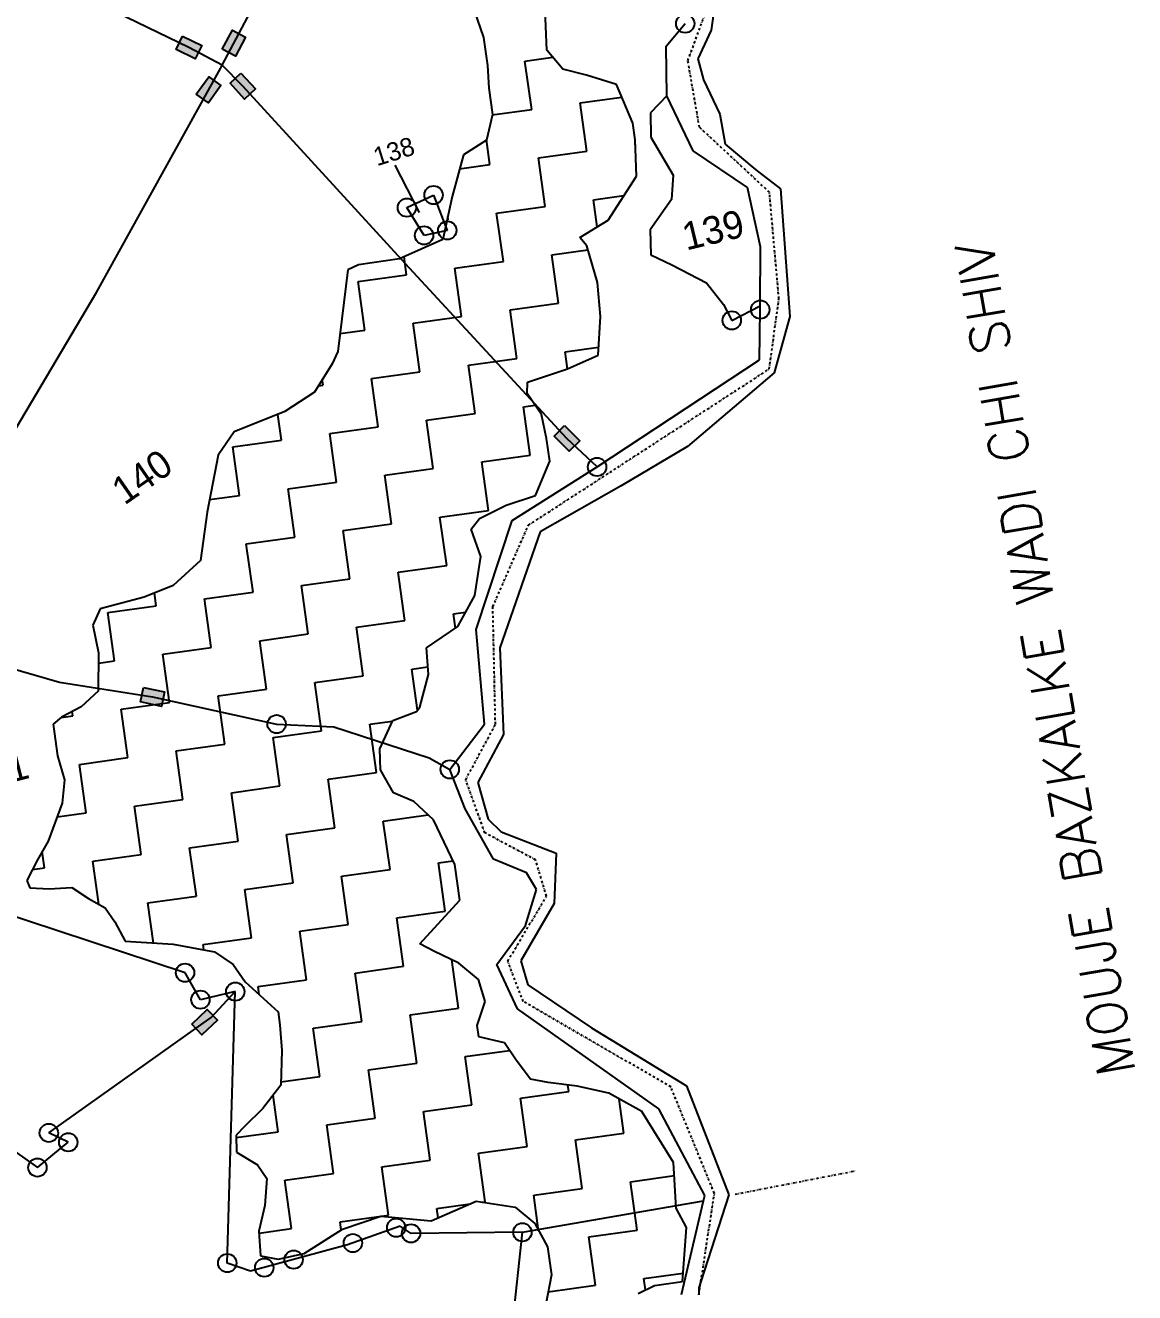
# Model space of a CAD drawing. Header units: metres. Extents: x 319402 to 322645, y 1847838 to 1853811.
# Drawn here: x 321147 to 321890, y 1849283 to 1850131 of the extents above; entities that cross this region are included whole.
import ezdxf

# ---------------------------------------------------------------- set-up
doc = ezdxf.new("R2010")
doc.units = ezdxf.units.M
doc.header["$LTSCALE"] = 0.3
doc.linetypes.add('DASHDOT', pattern=[1, 0.5, -0.25, 0, -0.25])
doc.linetypes.add('DIVIDE', pattern=[1.25, 0.5, -0.25, 0, -0.25, 0, -0.25])
for name, color, linetype in [('POLY_HATCH', 12, 'Continuous'), ('POLY_PARCEL', 6, 'Continuous'), ('POLY_WATER', 4, 'Continuous'), ('TEXT_MAPOUT', 7, 'Continuous'), ('TEXT_PARCEL', 7, 'Continuous'), ('V_BOUND_STREAM_LINE', 7, 'DASHDOT'), ('V_DIVIDE_LINE', 7, 'DIVIDE')]:
    doc.layers.add(name, color=color, linetype=linetype)
doc.styles.get("Standard").update_dxf_attribs({"font": 'simplex.shx'})
doc.styles.add('TEXT_MAP', font='')
doc.styles.get('TEXT_MAP').set_extended_font_data('Kruti Dev 050')
doc.dimstyles.get("Standard").update_dxf_attribs({"dimtxt": 0.18, "dimasz": 0.18, "dimexe": 0.18, "dimexo": 0.0625, "dimgap": 0.09, "dimtad": 0, "dimtih": 1, "dimtoh": 1, "dimdec": 4, "dimzin": 0, "dimdsep": 46, "dimtxsty": 'Standard', "dimcen": 0.09, "dimadec": 0, "dimazin": 0, "dimtfac": 1, "dimtdec": 4, "dimtofl": 0, "dimtmove": 0, "dimatfit": 3, "dimfxl": 1, "dimtolj": 1, "dimtzin": 0, "dimarcsym": 0})

msp = doc.modelspace()

# ---------------------------------------------------------------- hatches: boundary and pattern name
for points in [[(321261.13, 1850109.02), (321265.54, 1850117.91), (321252.69, 1850124.28), (321248.28, 1850115.39)], [(321294.74, 1850123.58), (321285.99, 1850128.25), (321279.24, 1850115.59), (321288, 1850110.93)], [(321294.11, 1850082.2), (321301.43, 1850088.9), (321291.74, 1850099.47), (321284.42, 1850092.77)], [(321278.29, 1850091.34), (321270.23, 1850097.12), (321261.87, 1850085.46), (321269.93, 1850079.68)], [(321511.44, 1849846.44), (321518.49, 1849853.42), (321508.4, 1849863.61), (321501.35, 1849856.63)], [(321238.48, 1849675.7), (321240.61, 1849685.39), (321226.6, 1849688.46), (321224.47, 1849678.77)], [(321276.05, 1849465.81), (321269.2, 1849472.98), (321258.82, 1849463.08), (321265.67, 1849455.91)]]:
    msp.add_hatch(color=256).paths.add_polyline_path(points)

# ---------------------------------------------------------------- linework, layer by layer
for points in [[(321252.69, 1850124.28), (321265.54, 1850117.91), (321261.13, 1850109.02), (321248.28, 1850115.39)], [(321279.24, 1850115.59), (321285.99, 1850128.25), (321294.74, 1850123.58), (321288, 1850110.93)], [(321291.74, 1850099.47), (321301.43, 1850088.9), (321294.11, 1850082.2), (321284.42, 1850092.77)], [(321261.87, 1850085.46), (321270.23, 1850097.12), (321278.29, 1850091.34), (321269.93, 1850079.68)], [(321508.4, 1849863.61), (321518.49, 1849853.42), (321511.44, 1849846.44), (321501.35, 1849856.63)], [(321226.6, 1849688.46), (321240.61, 1849685.39), (321238.48, 1849675.7), (321224.47, 1849678.77)], [(321258.82, 1849463.08), (321269.2, 1849472.98), (321276.05, 1849465.81), (321265.67, 1849455.91)]]:
    msp.add_lwpolyline(points, close=True)
for centre in [(321589.11, 1850132.67), (321420.67, 1850017.93), (321402.82, 1850009.52), (321414.31, 1849990.92), (321429.89, 1849994.27), (321639.38, 1849941.3), (321620.3, 1849934.07), (321530.14, 1849835.99), (321315.63, 1849663.85), (321431.53, 1849633.58), (321254.31, 1849497.5), (321287.97, 1849484.86), (321264.65, 1849479.47), (321163.15, 1849390.34), (321176.19, 1849384.04), (321155.54, 1849367.14), (321395.66, 1849326.87), (321405.61, 1849323.09), (321480.12, 1849323.83), (321366.65, 1849316.55), (321282.58, 1849303.21), (321327.01, 1849305.52), (321307.36, 1849300.2)]:
    msp.add_circle(centre, 6.14)
at = {"layer": 'POLY_HATCH'}
for p, q in [((321445.7, 1850147.79), (321454.18, 1850123.42)), ((321496.43, 1850114.85), (321495.3, 1850141.51)), ((321454.18, 1850123.42), (321456.78, 1850104.62)), ((321507.12, 1850102.27), (321496.43, 1850114.85)), ((321456.78, 1850104.62), (321457.61, 1850089.4)), ((321523.04, 1850098.09), (321507.12, 1850102.27)), ((321543.07, 1850091.92), (321523.04, 1850098.09)), ((321457.61, 1850089.4), (321460.03, 1850071.86)), ((321554.1, 1850066.05), (321543.07, 1850091.92)), ((321460.03, 1850071.86), (321456.01, 1850054.7)), ((321555.66, 1850054.77), (321554.1, 1850066.05)), ((321456.01, 1850054.7), (321440.75, 1850044.92)), ((321556.44, 1850030.61), (321555.66, 1850054.77)), ((321440.75, 1850044.92), (321433.1, 1850017.04)), ((321537.5, 1850001.17), (321556.44, 1850030.61)), ((321433.1, 1850017.04), (321426.88, 1849988.09)), ((321518.65, 1849989.62), (321537.5, 1850001.17)), ((321426.88, 1849988.09), (321397.98, 1849975.15)), ((321523.28, 1849983.87), (321518.65, 1849989.62)), ((321530.51, 1849959.33), (321523.28, 1849983.87)), ((321370.39, 1849971.33), (321363.21, 1849967.79)), ((321397.98, 1849975.15), (321370.39, 1849971.33)), ((321363.21, 1849967.79), (321356.69, 1849913.24)), ((321532.37, 1849936.6), (321530.51, 1849959.33)), ((321530.82, 1849910.84), (321532.37, 1849936.6)), ((321356.69, 1849913.24), (321352.71, 1849905.03)), ((321510.36, 1849901.62), (321530.82, 1849910.84)), ((321352.71, 1849905.03), (321341.03, 1849886.03)), ((321483.46, 1849892.79), (321510.36, 1849901.62)), ((321341.03, 1849886.03), (321321.09, 1849873.05)), ((321483.25, 1849885.1), (321483.46, 1849892.79)), ((321492.85, 1849871.1), (321483.25, 1849885.1)), ((321321.09, 1849873.05), (321287.19, 1849859.42)), ((321496.36, 1849854.98), (321492.85, 1849871.1)), ((321287.19, 1849859.42), (321276.55, 1849843.9)), ((321498.44, 1849839.94), (321496.36, 1849854.98)), ((321276.55, 1849843.9), (321269.03, 1849805.82)), ((321488.84, 1849816.9), (321498.44, 1849839.94)), ((321451.34, 1849801.5), (321469.29, 1849810.37)), ((321469.29, 1849810.37), (321488.84, 1849816.9)), ((321269.03, 1849805.82), (321264.58, 1849773.28)), ((321445.94, 1849794.37), (321451.34, 1849801.5)), ((321452.3, 1849776.09), (321445.94, 1849794.37)), ((321448.24, 1849749.98), (321452.3, 1849776.09)), ((321264.58, 1849773.28), (321246.42, 1849756.72)), ((321246.42, 1849756.72), (321227.04, 1849748.93)), ((321437.04, 1849729.28), (321448.24, 1849749.98)), ((321227.04, 1849748.93), (321197.46, 1849741)), ((321197.46, 1849741), (321192.57, 1849730.11)), ((321192.57, 1849730.11), (321196.43, 1849711.49)), ((321416.02, 1849714.87), (321437.04, 1849729.28)), ((321196.43, 1849711.49), (321196.13, 1849685.9)), ((321417.2, 1849697.15), (321416.02, 1849714.87)), ((321411.43, 1849675.21), (321417.2, 1849697.15)), ((321196.13, 1849685.9), (321184.8, 1849675.39)), ((321184.8, 1849675.39), (321171.7, 1849668.47)), ((321409.27, 1849672.36), (321411.43, 1849675.21)), ((321171.7, 1849668.47), (321165.95, 1849663.84)), ((321384.62, 1849647.24), (321393.48, 1849666.34)), ((321393.48, 1849666.34), (321409.27, 1849672.36)), ((321165.95, 1849663.84), (321168.89, 1849642.54)), ((321168.89, 1849642.54), (321173.65, 1849626.59)), ((321385.27, 1849633.28), (321384.62, 1849647.24)), ((321393.8, 1849617.85), (321385.27, 1849633.28)), ((321173.65, 1849626.59), (321171.97, 1849611.03)), ((321407.38, 1849612.07), (321393.8, 1849617.85)), ((321171.97, 1849611.03), (321162.72, 1849585.49)), ((321420.57, 1849599.84), (321407.38, 1849612.07)), ((321434.94, 1849569.9), (321420.57, 1849599.84)), ((321162.72, 1849585.49), (321155.5, 1849572.99)), ((321155.5, 1849572.99), (321148.45, 1849559.25)), ((321438.23, 1849546.09), (321434.94, 1849569.9)), ((321148.45, 1849559.25), (321150.4, 1849554.41)), ((321150.4, 1849554.41), (321163.29, 1849553.63)), ((321163.29, 1849553.63), (321178.51, 1849554.46)), ((321178.51, 1849554.46), (321189.76, 1849547.08)), ((321189.76, 1849547.08), (321200.84, 1849540.95)), ((321411.6, 1849516.86), (321438.23, 1849546.09)), ((321200.84, 1849540.95), (321207.24, 1849531.61)), ((321207.24, 1849531.61), (321214.16, 1849518.52)), ((321214.16, 1849518.52), (321246.39, 1849516.59)), ((321246.39, 1849516.59), (321273.94, 1849511.46)), ((321421.24, 1849511.81), (321411.6, 1849516.86)), ((321273.94, 1849511.46), (321286.62, 1849503)), ((321437.68, 1849503.86), (321421.24, 1849511.81)), ((321450.7, 1849492.89), (321437.68, 1849503.86)), ((321286.62, 1849503), (321294.62, 1849491.33)), ((321294.62, 1849491.33), (321316.56, 1849471.37)), ((321455.29, 1849478.2), (321450.7, 1849492.89)), ((321316.56, 1849471.37), (321317.77, 1849462.6)), ((321449.85, 1849462.12), (321455.29, 1849478.2)), ((321317.77, 1849462.6), (321319.02, 1849445.37)), ((321450.89, 1849454.6), (321449.85, 1849462.12)), ((321468.06, 1849450.59), (321450.89, 1849454.6)), ((321319.02, 1849445.37), (321318.37, 1849422.29)), ((321476.06, 1849438.92), (321468.06, 1849450.59)), ((321485.5, 1849426.18), (321476.06, 1849438.92)), ((321318.37, 1849422.29), (321306.48, 1849406.6)), ((321497.3, 1849423.98), (321485.5, 1849426.18)), ((321516.81, 1849421.57), (321497.3, 1849423.98)), ((321537.92, 1849416.82), (321516.81, 1849421.57)), ((321560.07, 1849404.56), (321537.92, 1849416.82)), ((321306.48, 1849406.6), (321294.07, 1849394.66)), ((321581.4, 1849370.47), (321560.07, 1849404.56)), ((321294.07, 1849394.66), (321288.49, 1849388.78)), ((321288.49, 1849388.78), (321288.8, 1849377.33)), ((321288.8, 1849377.33), (321302.73, 1849369.04)), ((321302.73, 1849369.04), (321309.13, 1849359.71)), ((321583.05, 1849340.04), (321581.4, 1849370.47)), ((321309.13, 1849359.71), (321307.79, 1849341.64)), ((321419.13, 1849331.49), (321449.28, 1849344.6)), ((321449.28, 1849344.6), (321475.4, 1849340.55)), ((321307.79, 1849341.64), (321303.78, 1849324.48)), ((321359.83, 1849325.84), (321385.48, 1849334.5)), ((321385.48, 1849334.5), (321402.31, 1849332.99)), ((321475.4, 1849340.55), (321488.43, 1849329.58)), ((321589.98, 1849326.95), (321583.05, 1849340.04)), ((321333.97, 1849309.5), (321359.83, 1849325.84)), ((321402.31, 1849332.99), (321419.13, 1849331.49)), ((321488.43, 1849329.58), (321496.95, 1849314.15)), ((321587.3, 1849290.82), (321589.98, 1849326.95)), ((321303.78, 1849324.48), (321304.77, 1849308.01)), ((321316.58, 1849305.81), (321333.97, 1849309.5)), ((321496.95, 1849314.15), (321499.55, 1849295.35)), ((321304.77, 1849308.01), (321316.58, 1849305.81)), ((321499.55, 1849295.35), (321495.88, 1849275.69)), ((321557.72, 1849282.89), (321568.49, 1849288.22)), ((321568.49, 1849288.22), (321587.3, 1849290.82))]:
    msp.add_line(p, q, dxfattribs=at)
at = {"layer": 'POLY_HATCH', "linetype": 'Continuous'}
for p, q in [((321481.89, 1850107.57), (321500.44, 1850110.14)), ((321486.37, 1850075.16), (321481.89, 1850107.57)), ((321518.78, 1850079.64), (321546.66, 1850083.5)), ((321459.95, 1850071.51), (321486.37, 1850075.16)), ((321523.26, 1850047.23), (321518.78, 1850079.64)), ((321458.44, 1850038.27), (321456.11, 1850055.11)), ((321490.85, 1850042.75), (321523.26, 1850047.23)), ((321555.67, 1850051.71), (321555.76, 1850051.73)), ((321555.78, 1850050.87), (321555.67, 1850051.71)), ((321438.15, 1850035.47), (321458.44, 1850038.27)), ((321495.33, 1850010.34), (321490.85, 1850042.75)), ((321527.74, 1850014.82), (321548.1, 1850017.64)), ((321530.24, 1849996.72), (321527.74, 1850014.82)), ((321462.92, 1850005.86), (321495.33, 1850010.34)), ((321467.4, 1849973.45), (321462.92, 1850005.86)), ((321429.71, 1850001.27), (321430.51, 1850001.38)), ((321430.51, 1850001.38), (321430.21, 1850003.59)), ((321499.81, 1849977.93), (321524.04, 1849981.28)), ((321402.58, 1849964.49), (321400.93, 1849976.47)), ((321434.99, 1849968.97), (321467.4, 1849973.45)), ((321504.29, 1849945.52), (321499.81, 1849977.93)), ((321370.17, 1849960.01), (321402.58, 1849964.49)), ((321439.47, 1849936.56), (321434.99, 1849968.97)), ((321374.66, 1849927.6), (321370.17, 1849960.01)), ((321471.88, 1849941.04), (321504.29, 1849945.52)), ((321407.07, 1849932.08), (321439.47, 1849936.56)), ((321476.37, 1849908.63), (321471.88, 1849941.04)), ((321411.55, 1849899.67), (321407.07, 1849932.08)), ((321358.13, 1849925.31), (321374.66, 1849927.6)), ((321508.77, 1849913.11), (321531.14, 1849916.21)), ((321510.36, 1849901.62), (321508.77, 1849913.11)), ((321443.96, 1849904.15), (321476.37, 1849908.63)), ((321448.44, 1849871.74), (321443.96, 1849904.15)), ((321346.73, 1849890.71), (321346.21, 1849894.45)), ((321379.14, 1849895.19), (321411.55, 1849899.67)), ((321383.62, 1849862.78), (321379.14, 1849895.19)), ((321343.65, 1849890.28), (321346.73, 1849890.71)), ((321480.85, 1849876.22), (321488.6, 1849877.3)), ((321318.8, 1849853.82), (321316.4, 1849871.17)), ((321416.03, 1849867.26), (321448.44, 1849871.74)), ((321485.33, 1849843.81), (321480.85, 1849876.22)), ((321351.21, 1849858.3), (321383.62, 1849862.78)), ((321420.51, 1849834.85), (321416.03, 1849867.26)), ((321286.39, 1849849.33), (321318.8, 1849853.82)), ((321355.69, 1849825.89), (321351.21, 1849858.3)), ((321290.87, 1849816.93), (321286.39, 1849849.33)), ((321452.92, 1849839.33), (321485.33, 1849843.81)), ((321388.1, 1849830.37), (321420.51, 1849834.85)), ((321457.4, 1849806.92), (321452.92, 1849839.33)), ((321392.58, 1849797.96), (321388.1, 1849830.37)), ((321323.28, 1849821.41), (321355.69, 1849825.89)), ((321327.76, 1849789), (321323.28, 1849821.41)), ((321270.67, 1849814.13), (321290.87, 1849816.93)), ((321424.99, 1849802.44), (321457.4, 1849806.92)), ((321429.47, 1849770.03), (321424.99, 1849802.44)), ((321360.17, 1849793.48), (321392.58, 1849797.96)), ((321364.65, 1849761.07), (321360.17, 1849793.48)), ((321295.35, 1849784.52), (321327.76, 1849789)), ((321299.84, 1849752.11), (321295.35, 1849784.52)), ((321397.06, 1849765.55), (321429.47, 1849770.03)), ((321332.24, 1849756.59), (321364.65, 1849761.07)), ((321401.54, 1849733.14), (321397.06, 1849765.55)), ((321235.02, 1849743.14), (321233.84, 1849751.66)), ((321267.43, 1849747.63), (321299.84, 1849752.11)), ((321336.73, 1849724.18), (321332.24, 1849756.59)), ((321202.61, 1849738.66), (321235.02, 1849743.14)), ((321271.91, 1849715.22), (321267.43, 1849747.63)), ((321207.09, 1849706.25), (321202.61, 1849738.66)), ((321369.14, 1849728.66), (321401.54, 1849733.14)), ((321433.95, 1849737.62), (321442.17, 1849738.76)), ((321435.28, 1849728.07), (321433.95, 1849737.62)), ((321304.32, 1849719.7), (321336.73, 1849724.18)), ((321373.62, 1849696.25), (321369.14, 1849728.66)), ((321308.8, 1849687.29), (321304.32, 1849719.7)), ((321239.5, 1849710.73), (321271.91, 1849715.22)), ((321243.98, 1849678.32), (321239.5, 1849710.73)), ((321196.35, 1849704.77), (321207.09, 1849706.25)), ((321406.03, 1849700.73), (321416.86, 1849702.23)), ((321409.84, 1849673.12), (321406.03, 1849700.73)), ((321341.21, 1849691.77), (321373.62, 1849696.25)), ((321345.69, 1849659.36), (321341.21, 1849691.77)), ((321276.39, 1849682.81), (321308.8, 1849687.29)), ((321280.87, 1849650.4), (321276.39, 1849682.81)), ((321211.57, 1849673.84), (321243.98, 1849678.32)), ((321216.05, 1849641.43), (321211.57, 1849673.84)), ((321171.48, 1849668.3), (321179.16, 1849669.36)), ((321179.16, 1849669.36), (321178.77, 1849672.21)), ((321378.1, 1849663.84), (321393.3, 1849665.94)), ((321313.28, 1849654.88), (321345.69, 1849659.36)), ((321382.58, 1849631.43), (321378.1, 1849663.84)), ((321248.46, 1849645.92), (321280.87, 1849650.4)), ((321317.76, 1849622.47), (321313.28, 1849654.88)), ((321183.64, 1849636.95), (321216.05, 1849641.43)), ((321252.94, 1849613.51), (321248.46, 1849645.92)), ((321188.12, 1849604.54), (321183.64, 1849636.95)), ((321350.17, 1849626.95), (321382.58, 1849631.43)), ((321285.35, 1849617.99), (321317.76, 1849622.47)), ((321354.65, 1849594.54), (321350.17, 1849626.95)), ((321289.83, 1849585.58), (321285.35, 1849617.99)), ((321220.53, 1849609.02), (321252.94, 1849613.51)), ((321225.02, 1849576.62), (321220.53, 1849609.02)), ((321168.64, 1849601.85), (321188.12, 1849604.54)), ((321387.06, 1849599.02), (321416.99, 1849603.16)), ((321391.54, 1849566.61), (321387.06, 1849599.02)), ((321322.24, 1849590.06), (321354.65, 1849594.54)), ((321326.72, 1849557.65), (321322.24, 1849590.06)), ((321257.42, 1849581.1), (321289.83, 1849585.58)), ((321261.91, 1849548.69), (321257.42, 1849581.1)), ((321160.2, 1849567.65), (321158.69, 1849578.52)), ((321192.61, 1849572.13), (321225.02, 1849576.62)), ((321196.59, 1849543.29), (321192.61, 1849572.13)), ((321423.95, 1849571.1), (321433.72, 1849572.45)), ((321152.19, 1849566.55), (321160.2, 1849567.65)), ((321359.13, 1849562.13), (321391.54, 1849566.61)), ((321428.43, 1849538.69), (321423.95, 1849571.1)), ((321294.32, 1849553.17), (321326.72, 1849557.65)), ((321363.62, 1849529.72), (321359.13, 1849562.13)), ((321229.5, 1849544.21), (321261.91, 1849548.69)), ((321298.8, 1849520.76), (321294.32, 1849553.17)), ((321233.21, 1849517.38), (321229.5, 1849544.21)), ((321396.02, 1849534.2), (321428.43, 1849538.69)), ((321331.21, 1849525.24), (321363.62, 1849529.72)), ((321400.51, 1849501.8), (321396.02, 1849534.2)), ((321266.39, 1849516.28), (321298.8, 1849520.76)), ((321335.69, 1849492.83), (321331.21, 1849525.24)), ((321266.87, 1849512.78), (321266.39, 1849516.28)), ((321437.4, 1849473.87), (321432.93, 1849506.16)), ((321368.1, 1849497.31), (321400.51, 1849501.8)), ((321372.58, 1849464.9), (321368.1, 1849497.31)), ((321303.28, 1849488.35), (321335.69, 1849492.83)), ((321304.05, 1849482.75), (321303.28, 1849488.35)), ((321404.99, 1849469.39), (321437.4, 1849473.87)), ((321340.17, 1849460.42), (321372.58, 1849464.9)), ((321409.47, 1849436.98), (321404.99, 1849469.39)), ((321344.65, 1849428.01), (321340.17, 1849460.42)), ((321441.88, 1849441.46), (321471.51, 1849445.56)), ((321377.06, 1849432.49), (321409.47, 1849436.98)), ((321446.36, 1849409.05), (321441.88, 1849441.46)), ((321318.43, 1849424.39), (321344.65, 1849428.01)), ((321381.54, 1849400.09), (321377.06, 1849432.49)), ((321511.18, 1849418.01), (321510.58, 1849422.34)), ((321316.72, 1849391.12), (321313.33, 1849415.64)), ((321478.77, 1849413.53), (321511.18, 1849418.01)), ((321483.25, 1849381.12), (321478.77, 1849413.53)), ((321548.07, 1849390.08), (321544.91, 1849412.95)), ((321413.95, 1849404.57), (321446.36, 1849409.05)), ((321418.43, 1849372.16), (321413.95, 1849404.57)), ((321349.13, 1849395.6), (321381.54, 1849400.09)), ((321353.61, 1849363.19), (321349.13, 1849395.6)), ((321288.53, 1849387.22), (321316.72, 1849391.12)), ((321515.66, 1849385.6), (321548.07, 1849390.08)), ((321520.14, 1849353.19), (321515.66, 1849385.6)), ((321450.84, 1849376.64), (321483.25, 1849381.12)), ((321455.32, 1849344.23), (321450.84, 1849376.64)), ((321386.02, 1849367.68), (321418.43, 1849372.16)), ((321321.2, 1849358.71), (321353.61, 1849363.19)), ((321390.5, 1849335.27), (321386.02, 1849367.68)), ((321552.55, 1849357.67), (321581.88, 1849361.73)), ((321325.69, 1849326.3), (321321.2, 1849358.71)), ((321487.73, 1849348.71), (321520.14, 1849353.19)), ((321557.03, 1849325.27), (321552.55, 1849357.67)), ((321422.91, 1849339.75), (321445.21, 1849342.83)), ((321453.39, 1849343.96), (321455.32, 1849344.23)), ((321491.03, 1849324.86), (321487.73, 1849348.71)), ((321358.1, 1849330.79), (321390.5, 1849335.27)), ((321423.78, 1849333.51), (321422.91, 1849339.75)), ((321303.85, 1849323.28), (321325.69, 1849326.3)), ((321358.86, 1849325.23), (321358.1, 1849330.79)), ((321589.92, 1849326.26), (321589.78, 1849327.33)), ((321524.62, 1849320.78), (321557.03, 1849325.27)), ((321529.1, 1849288.37), (321524.62, 1849320.78)), ((321561.51, 1849292.86), (321587.72, 1849296.48)), ((321562.56, 1849285.29), (321561.51, 1849292.86)), ((321497.43, 1849283.99), (321529.1, 1849288.37))]:
    msp.add_line(p, q, dxfattribs=at)
at = {"layer": 'POLY_PARCEL'}
for p, q in [((321279.11, 1850104.78), (321340.14, 1850219.32)), ((321256.91, 1850116.65), (321187.64, 1850150.29)), ((321279.11, 1850104.78), (321256.91, 1850116.65)), ((321195.28, 1849953.27), (321277.96, 1850102.64)), ((321277.96, 1850102.64), (321279.11, 1850104.78)), ((321292.92, 1850090.83), (321279.11, 1850104.78)), ((321401.84, 1849971.9), (321292.92, 1850090.83)), ((321576.8, 1850084.23), (321565.94, 1850072.97)), ((321565.94, 1850072.97), (321566.02, 1850056.77)), ((321566.02, 1850056.77), (321581.17, 1850031.31)), ((321581.17, 1850031.31), (321579.92, 1850014.93)), ((321402.82, 1850009.52), (321420.67, 1850017.93)), ((321420.67, 1850017.93), (321429.89, 1849994.27)), ((321579.92, 1850014.93), (321565.7, 1849994.6)), ((321414.31, 1849990.92), (321402.82, 1850009.52)), ((321429.89, 1849994.27), (321414.31, 1849990.92)), ((321565.7, 1849994.6), (321566.11, 1849977.91)), ((321509.92, 1849855.02), (321401.84, 1849971.9)), ((321566.11, 1849977.91), (321580.28, 1849971.22)), ((321580.28, 1849971.22), (321603.3, 1849959.27)), ((321118.69, 1849824.11), (321195.28, 1849953.27)), ((321603.3, 1849959.27), (321614.78, 1849944.65)), ((321614.78, 1849944.65), (321620.3, 1849934.07)), ((321620.3, 1849934.07), (321639.4, 1849943.71)), ((321530.14, 1849835.99), (321509.92, 1849855.02)), ((321121.07, 1849706.1), (321170.36, 1849691.85)), ((321170.36, 1849691.85), (321232.54, 1849682.08)), ((321232.54, 1849682.08), (321315.63, 1849663.85)), ((321315.63, 1849663.85), (321353.99, 1849662.13)), ((321353.99, 1849662.13), (321417.71, 1849641.23)), ((321417.71, 1849641.23), (321431.53, 1849633.58)), ((321254.31, 1849497.5), (320990.61, 1849584.21)), ((321264.65, 1849479.47), (321254.31, 1849497.5)), ((321287.97, 1849484.86), (321264.65, 1849479.47)), ((321271.71, 1849467.48), (321287.97, 1849484.86)), ((321282.58, 1849303.21), (321287.97, 1849484.86)), ((321163.15, 1849390.34), (321271.71, 1849467.48)), ((321176.19, 1849384.04), (321163.15, 1849390.34)), ((321140.25, 1849377.99), (321155.54, 1849367.14)), ((321155.54, 1849367.14), (321176.19, 1849384.04)), ((321480.12, 1849323.83), (321601.38, 1849344.89)), ((321398.26, 1849327.8), (321363.17, 1849315.3)), ((321405.61, 1849323.09), (321398.26, 1849327.8)), ((321480.12, 1849323.83), (321405.61, 1849323.09)), ((321472.9, 1849254.98), (321480.12, 1849323.83)), ((321363.17, 1849315.3), (321298.17, 1849297.72)), ((321298.17, 1849297.72), (321282.58, 1849303.21))]:
    msp.add_line(p, q, dxfattribs=at)
at = {"layer": 'POLY_WATER'}
for p, q in [((321608.66, 1850144.12), (321606.57, 1850128.19)), ((321576.37, 1850117.65), (321589.11, 1850132.67)), ((321606.57, 1850128.19), (321597.48, 1850109.06)), ((321576.8, 1850084.23), (321576.37, 1850117.65)), ((321597.48, 1850109.06), (321601.46, 1850095.09)), ((321601.46, 1850095.09), (321612.29, 1850072.01)), ((321594.43, 1850047.61), (321576.8, 1850084.23)), ((321612.29, 1850072.01), (321615.99, 1850052.04)), ((321630.9, 1850022.89), (321594.43, 1850047.61)), ((321615.99, 1850052.04), (321636.45, 1850034.76)), ((321636.45, 1850034.76), (321652.92, 1850022.14)), ((321639.64, 1849983.19), (321630.9, 1850022.89)), ((321652.92, 1850022.14), (321659.16, 1849936.61)), ((321639.4, 1849943.71), (321639.64, 1849983.19)), ((321638.9, 1849907.76), (321639.38, 1849941.3)), ((321639.38, 1849941.3), (321639.4, 1849943.71)), ((321659.16, 1849936.61), (321648.7, 1849899.04)), ((321530.14, 1849835.99), (321638.9, 1849907.76)), ((321648.7, 1849899.04), (321590.66, 1849849.68)), ((321590.66, 1849849.68), (321546.2, 1849823.42)), ((321473.19, 1849800.22), (321530.14, 1849835.99)), ((321546.2, 1849823.42), (321491.96, 1849792.46)), ((321449.31, 1849727.17), (321473.19, 1849800.22)), ((321491.96, 1849792.46), (321465.02, 1849715)), ((321454.82, 1849663.77), (321449.31, 1849727.17)), ((321465.02, 1849715), (321467.47, 1849656.87)), ((321431.53, 1849633.58), (321454.82, 1849663.77)), ((321467.47, 1849656.87), (321450.29, 1849624.7)), ((321441.91, 1849607.16), (321431.53, 1849633.58)), ((321450.29, 1849624.7), (321457.21, 1849600.33)), ((321460.79, 1849573.46), (321441.91, 1849607.16)), ((321457.21, 1849600.33), (321466.02, 1849591.87)), ((321466.02, 1849591.87), (321502.85, 1849577.6)), ((321482.98, 1849564.44), (321460.79, 1849573.46)), ((321502.85, 1849577.6), (321501.36, 1849543.88)), ((321489.65, 1849553.27), (321482.98, 1849564.44)), ((321482.3, 1849529.01), (321489.65, 1849553.27)), ((321501.36, 1849543.88), (321479.09, 1849505.42)), ((321463.07, 1849503.1), (321482.3, 1849529.01)), ((321479.09, 1849505.42), (321483.74, 1849489.31)), ((321476.95, 1849473.41), (321463.07, 1849503.1)), ((321483.74, 1849489.31), (321526.48, 1849460.58)), ((321571.38, 1849406.49), (321476.95, 1849473.41)), ((321526.48, 1849460.58), (321590.01, 1849421.7)), ((321590.01, 1849421.7), (321618.34, 1849348.9)), ((321602.21, 1849348.45), (321571.38, 1849406.49)), ((321586.71, 1849282.14), (321601.38, 1849344.89)), ((321618.34, 1849348.9), (321599.66, 1849290.89)), ((321601.38, 1849344.89), (321602.21, 1849348.45)), ((321599.66, 1849290.89), (321598.26, 1849286.54)), ((321598.26, 1849286.54), (321598.29, 1849281.89))]:
    msp.add_line(p, q, dxfattribs=at)
at = {"layer": 'V_BOUND_STREAM_LINE', "ltscale": 10}
for p, q in [((321590.93, 1850107.8), (321610.46, 1850161.11)), ((321598.66, 1850063.32), (321590.93, 1850107.8)), ((321645.51, 1850019.82), (321598.66, 1850063.32)), ((321651.88, 1849948.59), (321645.51, 1850019.82)), ((321645.41, 1849901.51), (321651.88, 1849948.59)), ((321484.17, 1849796.98), (321645.41, 1849901.51)), ((321460.37, 1849742.44), (321484.17, 1849796.98)), ((321462.09, 1849663.61), (321460.37, 1849742.44)), ((321442.19, 1849626.69), (321462.09, 1849663.61)), ((321455.02, 1849591.14), (321442.19, 1849626.69)), ((321488.86, 1849573.05), (321455.02, 1849591.14)), ((321496.33, 1849548.78), (321488.86, 1849573.05)), ((321470.36, 1849505.33), (321496.33, 1849548.78)), ((321480.75, 1849478.3), (321470.36, 1849505.33)), ((321579.51, 1849421.11), (321480.75, 1849478.3)), ((321608.68, 1849349.86), (321579.51, 1849421.11)), ((321599.66, 1849290.89), (321608.68, 1849349.86)), ((321598.29, 1849281.89), (321599.66, 1849290.89))]:
    msp.add_line(p, q, dxfattribs=at)
at = {"layer": 'V_DIVIDE_LINE', "ltscale": 10}
msp.add_line((321622.67, 1849349.32), (321702.9, 1849364.89), dxfattribs=at)

# ---------------------------------------------------------------- texts
at = {"layer": 'TEXT_MAPOUT'}
msp.add_text('MOUJE BAZKALKE WADI CHI SHIV', height=25.762, rotation=99.77755, dxfattribs=at).set_placement((321890.74, 1849431.09))
at = {"layer": 'TEXT_PARCEL', "style": 'TEXT_MAP'}
for s, height, rotation, p in [('138', 12.366, 17.32738, (321382.79, 1850037.18)), ('139', 18.549, 13.57872, (321589.82, 1849980.76)), ('140', 18.549, 34.74968, (321213.75, 1849810.01)), ('141', 18.549, 14.351, (321111.1, 1849617.78))]:
    msp.add_text(s, height=height, rotation=rotation, dxfattribs=at).set_placement(p)

# ---------------------------------------------------------------- leaders
msp.add_leader([(321394.75, 1850037.91), (321411, 1850006.24)], dimstyle='Standard', override={"dimtxt": 2.5, "dimasz": 2.5, "dimexe": 1.25, "dimexo": 0.625, "dimgap": 0.625, "dimtad": 1, "dimtih": 0, "dimtoh": 0, "dimzin": 8, "dimcen": 2.5, "dimtofl": 1})

doc.saveas('drawing.dxf')
